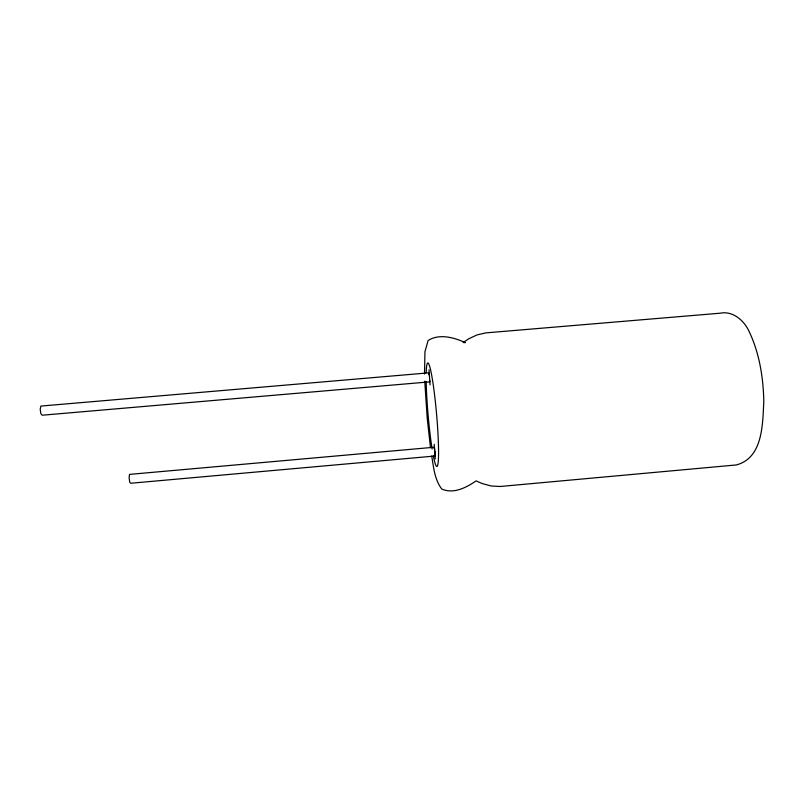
<?xml version="1.0" encoding="UTF-8"?>
<svg xmlns="http://www.w3.org/2000/svg" width="804" height="804" viewBox="0 0 804 804"><rect width="100%" height="100%" fill="white"/><g stroke="black" fill="none" stroke-linecap="round" stroke-linejoin="round"><path stroke-width="1.21" d="M428.994 374.403L429.225 372.805L40.893 406.07L40.2 409.166L40.873 413.748L42.23 415.216L429.849 381.85L429.225 372.805M434.18 448.501L434.421 447.225L129.524 474.39L129.122 477.646L129.705 482.088L130.69 483.254L435.034 456.009L434.421 447.225M434.723 451.617L435.487 453.416M434.492 452.883L435.034 456.009M431.708 455.999C433.627 467.305 434.562 479.546 441.738 489.003C453.416 494.339 466.431 487.566 476.099 480.882L482.209 483.556L491.083 485.978L500.239 486.48L736.263 464.953C762.845 458.039 762.624 424.482 763.75 402.372L763.8 400.764C763.187 376.413 759.157 351.7 748.263 329.7C742.996 319.63 732.283 310.756 720.284 313.188L485.727 332.896L476.883 334.966L468.662 338.846L463.174 342.494L465.315 342.635C454.049 337.489 439.326 333.338 428.11 340.514L424.954 351.69L424.512 374.041M430.492 447.647L427.225 418.351L424.753 381.146M429.014 369.78L429.467 376.252M429.758 380.563L430.06 384.865M434.21 444.29L435.235 458.933M426.2 372.553A51.999 4.261 85 0 1 432.602 380.634A51.999 4.261 85 0 1 438.552 450.18A51.999 4.261 85 0 1 433.326 455.818M432.13 449.014A51.999 4.261 85 0 1 426.18 381.458"/></g></svg>
